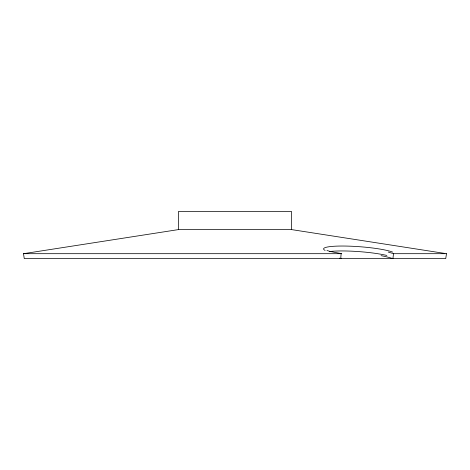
<?xml version="1.0" encoding="UTF-8"?>
<svg xmlns="http://www.w3.org/2000/svg" width="470" height="470" viewBox="0 0 470 470"><rect width="100%" height="100%" fill="white"/><g stroke="black" fill="none" stroke-linecap="round" stroke-linejoin="round"><path stroke-width="0.7" d="M388.197 252.043L393.519 253.688L392.92 258.6M446.5 253.688L445.736 258.6L24.264 258.6L23.5 253.688L178.53 229.583L291.471 229.583L446.5 253.688L393.519 253.688M23.5 253.688L341.179 253.688A31.472 26.89 -72.8 0 0 340.826 258.6M331.385 251.797L326.961 250.498M291.471 229.583L291.471 211.4L178.53 211.4L178.53 229.583M341.437 258.512A35.996 4.606 4.6 0 1 339.393 258.189M341.743 253.606A36.031 4.6 4.6 0 1 332.002 251.779M381.082 255.651A35.996 3.56 6.8 0 1 392.55 258.571M329.693 251.52A35.943 4.835 4.3 0 1 386.851 255.457M325.111 250.434A36.055 4.853 4.3 0 1 347.359 246.098A36.055 4.853 4.3 0 1 392.673 252.12"/></g></svg>
